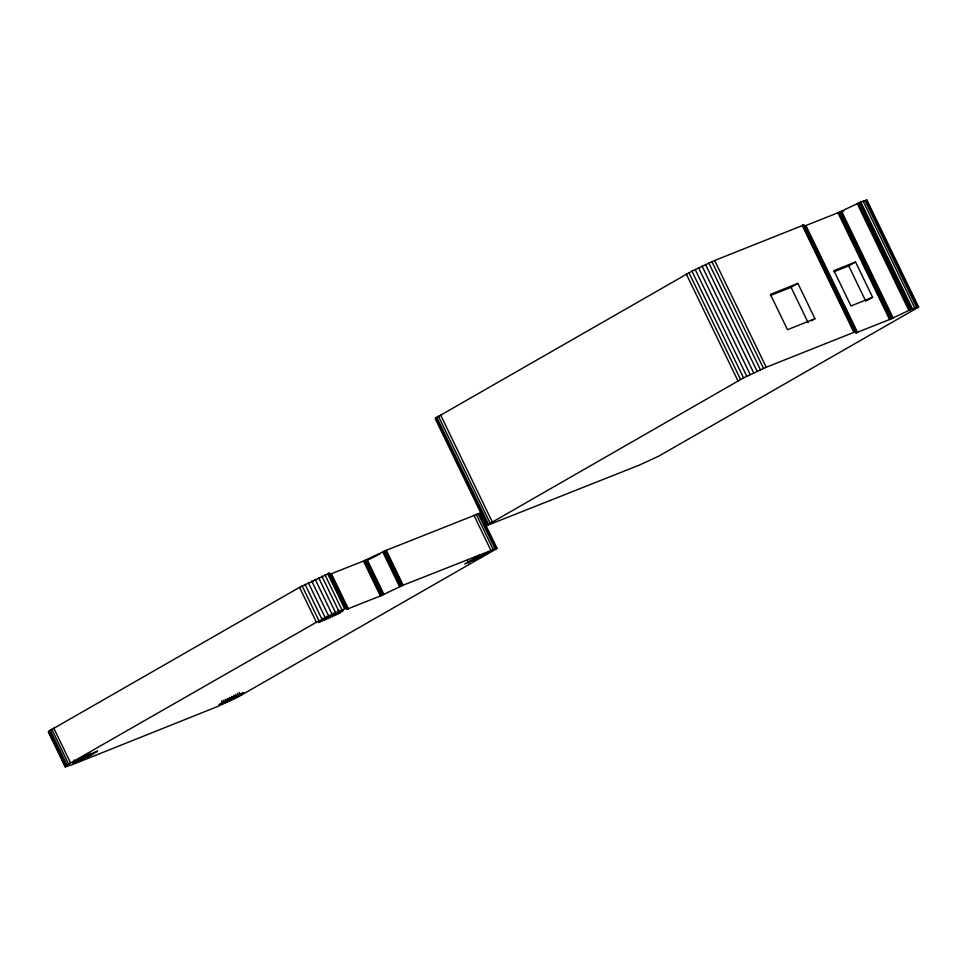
<?xml version="1.0" encoding="UTF-8"?>
<svg xmlns="http://www.w3.org/2000/svg" width="967" height="967" viewBox="0 0 967 967"><rect width="100%" height="100%" fill="white"/><g stroke="black" fill="none" stroke-linecap="round" stroke-linejoin="round"><path stroke-width="1.45" d="M329.868 574.35L364.1 560.812L386.304 550.296L479.39 513.356L480.103 513.308L497.086 548.434L237.133 697.521L217.648 706.49L71.546 764.957L65.212 766.795L48.35 731.898L49.124 731.004L299.54 587.356L329.348 573.262M65.212 766.795L70.591 762.975L316.414 622.252L346.21 608.146M803.819 224.973L714.637 260.498L691.913 271.135L435.682 418.01L435.186 418.542L486.909 525.54L639.211 465.151L658.684 456.182L918.65 307.107L912.413 308.763L890.196 319.291L855.964 332.829M486.8 525.299L743.526 377.892L766.239 367.255L855.432 331.741M866.553 200.882L866.928 200.109L860.799 202.006L838.582 212.535L804.435 226.097M340.154 612.752L343.43 610.31L329.517 616.064L318.614 622.494L340.154 612.752L338.885 610.141M240.432 695.019L243.708 692.577L229.795 698.331L218.82 704.605L226.411 702.018L240.432 695.019L239.163 692.396M770.457 295.539L791.054 287.296L797.884 283.391L814.963 318.723L811.555 320.681M833.832 271.824L848.7 265.877L855.529 261.972L872.609 297.304L866.928 300.568M843.103 211.447L843.804 211.048M90.862 755.372L97.619 751.045L83.694 756.786L72.803 763.229L90.862 755.372L89.605 752.761M480.756 557.222L489.532 551.855L475.607 557.596L464.716 564.039L480.756 557.222L479.499 554.611M312.184 581.904L313.332 581.324M364.571 561.525L377.613 555.227M329.251 573.238L346.827 609.27L380.974 595.708L403.166 585.18L496.978 548.192M378.919 554.599L379.705 554.224M797.884 283.391L770.421 294.379L787.501 329.723L814.963 318.723M855.529 261.972L833.905 270.627L850.996 305.959L872.609 297.304M866.928 200.109L918.65 307.107M866.227 200.157L917.828 306.914M864.933 200.495L916.547 307.252M863.108 201.112L914.722 307.881M860.799 202.006L912.413 308.763M860.183 202.26L911.796 309.017M859.494 202.55L911.107 309.307M858.756 202.889L910.37 309.645M857.983 203.239L909.596 309.996M857.197 203.614L908.811 310.371M841.556 211.181L893.157 317.938M840.77 211.555L892.372 318.312M839.997 211.906L891.61 318.675M839.271 212.244L890.873 319.001M838.582 212.535L890.196 319.291M837.966 212.788L889.58 319.545M848.7 265.877L865.779 301.22M805.934 225.613L857.536 332.37M805.402 225.807L857.016 332.575M804.967 225.964L856.581 332.721M804.641 226.06L856.254 332.817M803.734 224.948L856.049 332.853M803.529 224.985L855.13 331.741M803.202 225.081L854.804 331.838M802.767 225.238L854.381 331.995M802.235 225.444L853.849 332.201M791.054 287.296L808.134 322.64M714.637 260.498L766.239 367.255M711.893 261.634L763.495 368.391M708.811 262.964L760.425 369.72M705.499 264.462L757.113 371.219M702.042 266.082L753.656 372.839M698.561 267.762L750.174 374.531M695.152 269.467L746.766 376.223M691.913 271.135L743.526 377.892M688.963 272.718L740.565 379.475M686.365 274.157L737.978 380.913M440.553 414.891L492.155 521.648M438.402 416.161L490.003 522.917M436.758 417.212L488.371 523.969M435.682 418.01L487.634 525.492M479.39 513.356L496.252 548.253M478.085 513.707L494.947 548.603M476.235 514.335L493.11 549.232M473.915 515.23L490.777 550.126M477.36 555.674L478.629 558.285M475.184 556.726L476.453 559.337M467.327 560.219L468.584 562.83M386.304 550.296L403.166 585.18M385.688 550.549L402.562 585.434M385.011 550.839L401.873 585.736M384.274 551.166L401.136 586.062M383.5 551.528L400.374 586.413M382.714 551.891L399.589 586.788M367.073 559.458L383.935 594.354M366.288 559.833L383.162 594.729M365.526 560.195L382.388 595.08M364.789 560.522L381.651 595.406M364.1 560.812L380.974 595.708M363.495 561.065L380.357 595.962M331.451 573.89L348.325 608.775M330.919 574.096L347.794 608.98M330.496 574.241L347.358 609.137M330.17 574.338L347.032 609.234M329.046 573.274L345.908 608.158M328.72 573.358L345.582 608.255M328.272 573.516L345.146 608.412M327.74 573.721L344.615 608.618M324.997 574.857L341.871 609.754M321.926 576.199L338.788 611.096M337.265 611.047L338.535 613.658M335.416 612.026L336.685 614.649M318.614 577.698L335.489 612.582M333.397 613.066L334.667 615.689M315.169 579.306L332.044 614.202M331.27 614.13L332.527 616.753M329.094 615.181L330.351 617.804M311.7 580.986L328.562 615.882M326.931 616.197L328.2 618.807M308.304 582.69L325.166 617.575M324.864 617.139L326.121 619.75M322.942 617.973L324.199 620.584M305.076 584.346L321.951 619.243M302.127 585.917L319.001 620.814M299.54 587.356L316.414 622.252M237.544 693.303L238.813 695.926M235.694 694.294L236.963 696.905M233.676 695.333L234.945 697.944M231.548 696.397L232.805 699.008M229.372 697.449L230.63 700.06M227.209 698.464L228.478 701.075M225.142 699.395L226.411 702.018M223.22 700.229L224.477 702.852M221.503 700.942L222.773 703.553M87.586 753.801L88.843 756.412M85.447 754.864L86.716 757.475M73.951 759.965L75.208 762.576M53.729 728.091L70.591 762.975M51.771 729.239L68.633 764.135M50.224 730.218L67.086 765.115M49.124 731.004L65.986 765.888M48.495 731.572L65.575 766.891"/></g></svg>
